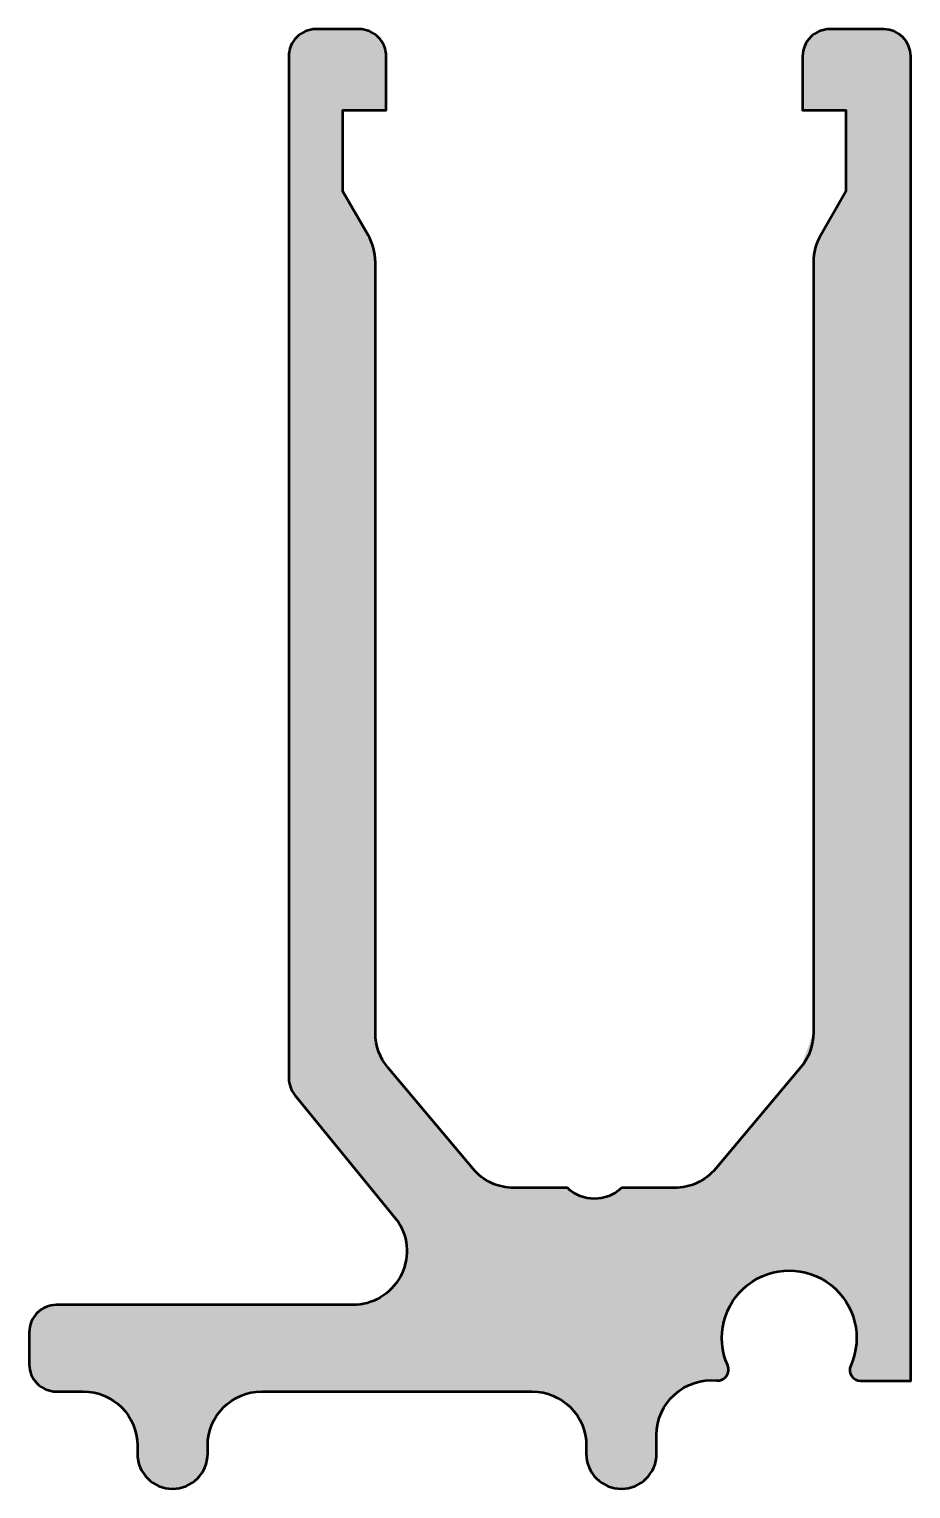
# Model space of a CAD drawing. Extents: x -16.3 to 0, y -2 to 25.
import ezdxf

# ---------------------------------------------------------------- set-up
doc = ezdxf.new("R2010")
doc.units = 0
doc.layers.add('0S-Alu contour', color=7, linetype='Continuous', lineweight=50)
doc.layers.add('0S-Alu hatch', color=252, linetype='Continuous', lineweight=25)

# ---------------------------------------------------------------- blocks, each defined once
blk = doc.blocks.new('347050__371F087A_3122_4136_B129_95B0B30E6BEE_')
at = {"layer": '0S-Alu hatch'}
h = blk.add_hatch(color=256, dxfattribs=at)
edge = h.paths.add_edge_path()
edge.add_line((-11.5, 24.5), (-11.5, 5.598138383127864))
edge.add_arc((-10.99999999999999, 5.598138383127862), 0.5000000000000054, 180, 219.1939028549586)
edge.add_line((-11.38750587093812, 5.282164966542717), (-9.473708152770993, 2.935107231140137))
edge.add_ellipse((-10.31849415307548, 2.400000772644336), major_axis=(-1.000001154116519, 0), ratio=1, start_angle=90.00012704439229, end_angle=212.3510895678119, ccw=False)
edge.add_line((-10.31849193572998, 1.399999618530274), (-15.79999828338623, 1.399999976158142))
edge.add_arc((-15.80025591032186, 0.9002585563066146), 0.4997414862575036, 89.9704628549758, 180.0296395979705)
edge.add_line((-16.29999732971191, 0.9000000357627442), (-16.29999732971191, 0.2999998927116399))
edge.add_arc((-15.80025589534239, 0.2997413275734311), 0.4997415012600447, 179.9703552901436, 270.0295354267283)
edge.add_line((-15.79999828338623, -0.2000001072883613), (-15.29999828338623, -0.2000000327825546))
edge.add_ellipse((-15.29999963712346, -1.199999479170336), major_axis=(-0.9999994463886984, 0), ratio=1, start_angle=180.0000257409569, end_angle=269.9999224365272, ccw=False)
edge.add_line((-14.30000019073486, -1.199999029906136), (-14.29999923706054, -1.349999904632568))
edge.add_arc((-13.64999914169311, -1.349999904632568), 0.6500000953674299, 180, 360)
edge.add_line((-12.99999904632568, -1.349999904632568), (-13, -1.199999809265136))
edge.add_ellipse((-11.99999816630739, -1.200001821772027), major_axis=(-1.000001833694637, 0), ratio=1, start_angle=270.000105062655, end_angle=359.99988469313564, ccw=False)
edge.add_line((-12, -0.1999999880790706), (-7, -0.199999988079071))
edge.add_ellipse((-7.000000541777788, -1.200000529856893), major_axis=(-1.000000541777968, 0), ratio=1, start_angle=180.0000344484706, end_angle=269.99996895843606, ccw=False)
edge.add_line((-6, -1.199999928617333), (-5.999999999999999, -1.349999904632567))
edge.add_arc((-5.349999904632568, -1.349999904632568), 0.6500000953674308, 180, 360)
edge.add_line((-4.699999809265137, -1.349999904632568), (-4.699999809265136, -1))
edge.add_ellipse((-3.687471087246784, -1.005190039142356), major_axis=(-1.012542023532069, 0), ratio=1, start_angle=264.3679554592211, end_angle=359.7063147665902, ccw=False)
edge.add_arc((-3.568472821778481, 0.2014986413576226), 0.2000000000000011, 264.3679554592213, 384.0375528392185)
edge.add_ellipse((-2.248113176332776, 0.790397869524648), major_axis=(-1.245735762252985, 0), ratio=1, start_angle=155.8973985289151, end_angle=24.037552839218392, ccw=False)
edge.add_arc((-0.9284229665039772, 0.1999999999999996), 0.2000000000000001, 155.8973985289149, 270)
edge.add_line((-0.9284229665039772, -5e-16), (0, 0))
edge.add_line((0, 0), (1.5e-15, 24.50000000000001))
edge.add_arc((-0.5000026563414162, 24.49999734365874), 0.5000026563484739, 0.0003043927560328, 89.99969219223664)
edge.add_line((-0.4999999701976785, 25), (-1.499999999999997, 25))
edge.add_arc((-1.500258101631837, 24.50025810163184), 0.4997419650190138, 89.97040845899993, 180.0295915409917)
edge.add_line((-1.999999999999998, 24.50000000000007), (-2, 23.5))
edge.add_line((-2, 23.5), (-1.199999809265136, 23.5))
edge.add_line((-1.199999809265136, 23.5), (-1.199999809265136, 22))
edge.add_line((-1.199999809265136, 22), (-1.666025536629061, 21.19281997839812))
edge.add_arc((-0.8000001907348618, 20.69281987812929), 1.000000000000004, 149.9999933662674, 179.9999987925817)
edge.add_line((-1.800000190734866, 20.69281989920272), (-1.799999952315783, 6.439530939333902))
edge.add_ellipse((-2.799999952315786, 6.439530922606598), major_axis=(-1.000000000000002, 0), ratio=1, start_angle=139.9999895048396, end_angle=180, ccw=False)
edge.add_line((-2.033955626939507, 5.796743172599796), (-3.60666871123119, 3.922457401512973))
edge.add_ellipse((-4.372713036607462, 4.56524515151977), major_axis=(-0.9999999999999937, 0), ratio=1, start_angle=90.00000000000011, end_angle=139.9999895048396, ccw=False)
edge.add_line((-4.372713036607462, 3.565245151519775), (-5.349999904632568, 3.565245151519775))
edge.add_ellipse((-5.849999904632568, 4.090244834236301), major_axis=(-0.7249997702430347, 0), ratio=1, start_angle=46.39716373454053, end_angle=133.6028362654596, ccw=False)
edge.add_line((-6.349999904632568, 3.565245151519775), (-7.334328188534372, 3.565245151519774))
edge.add_ellipse((-7.334328188534371, 4.565245151519776), major_axis=(-1.000000000000001, 0), ratio=1, start_angle=39.9999995166645, end_angle=90, ccw=False)
edge.add_line((-8.100372637075775, 3.92245754829543), (-9.666044067071676, 5.788352131781396))
edge.add_ellipse((-8.899999618530279, 6.431139735005738), major_axis=(-0.9999999999999939, 0), ratio=1, start_angle=0, end_angle=39.99999951666467, ccw=False)
edge.add_line((-9.899999618530272, 6.431139735005737), (-9.899999618530272, 20.69281859021125))
edge.add_arc((-10.89999961853028, 20.69281859021125), 1.000000000000005, 0, 29.99996704783799)
edge.add_line((-10.03397392718411, 21.19281809213942), (-10.5, 22))
edge.add_line((-10.5, 22), (-10.5, 23.5))
edge.add_line((-10.5, 23.5), (-9.699999809265137, 23.5))
edge.add_line((-9.699999809265137, 23.5), (-9.699999809265137, 24.5))
edge.add_arc((-10.19974209604172, 24.50025771322341), 0.4997423532269391, 359.9704530132629, 450.0295469867329)
edge.add_line((-10.19999980926513, 25), (-11, 25))
edge.add_arc((-11.00025771322341, 24.50025771322341), 0.4997423532269391, 89.97045301326702, 180.0295469867371)
at = {"layer": '0S-Alu contour', "color": 7}
for points in [[(-10.19999980926513, 25), (-11, 25)], [(-0.4999999701976785, 25), (-1.499999999999997, 25)], [(-11.5, 24.5), (-11.5, 5.598138383127864)], [(-10.03397392718411, 21.19281809213942), (-10.5, 22), (-10.5, 23.5), (-9.699999809265137, 23.5), (-9.699999809265137, 24.5)], [(-1.999999999999998, 24.50000000000007), (-2, 23.5), (-1.199999809265136, 23.5), (-1.199999809265136, 22), (-1.666025536629061, 21.19281997839812)], [(-0.9284229665039772, -5e-16), (0, 0), (1.5e-15, 24.50000000000001)], [(-9.899999618530272, 6.431139735005737), (-9.899999618530272, 20.69281859021125)], [(-1.800000190734866, 20.69281989920272), (-1.799999952315783, 6.439530939333902)], [(-8.100372637075775, 3.92245754829543), (-9.666044067071676, 5.788352131781396)], [(-2.033955626939507, 5.796743172599796), (-3.60666871123119, 3.922457401512973)], [(-11.38750587093812, 5.282164966542717), (-9.473708152770993, 2.935107231140137)], [(-6.349999904632568, 3.565245151519775), (-7.334328188534372, 3.565245151519774)], [(-4.372713036607462, 3.565245151519775), (-5.349999904632568, 3.565245151519775)], [(-10.31849193572998, 1.399999618530274), (-15.79999828338623, 1.399999976158142)], [(-16.29999732971191, 0.9000000357627442), (-16.29999732971191, 0.2999998927116399)], [(-15.79999828338623, -0.2000001072883613), (-15.29999828338623, -0.2000000327825546)], [(-12, -0.1999999880790706), (-7, -0.199999988079071)], [(-4.699999809265137, -1.349999904632568), (-4.699999809265136, -1)], [(-14.30000019073486, -1.199999029906136), (-14.29999923706054, -1.349999904632568)], [(-12.99999904632568, -1.349999904632568), (-13, -1.199999809265136)], [(-6, -1.199999928617333), (-5.999999999999999, -1.349999904632567)]]:
    blk.add_lwpolyline(points, dxfattribs=at)
for centre, radius, start, end in [((-11.00025771322341, 24.50025771322341), 0.4997423532269391, 89.97045301326702, 180.0295469867371), ((-10.19974209604172, 24.50025771322341), 0.4997423532269391, 359.9704530132629, 90.02954698673297), ((-1.500258101631837, 24.50025810163184), 0.4997419650190138, 89.97040845899993, 180.0295915409917), ((-0.5000026563414162, 24.49999734365874), 0.5000026563484739, 0.0003043927560328, 89.99969219223664), ((-10.89999961853028, 20.69281859021125), 1.000000000000005, 0, 29.99996704783799), ((-0.8000001907348618, 20.69281987812929), 1.000000000000004, 149.9999933662674, 179.9999987925817), ((-10.99999999999999, 5.598138383127862), 0.5000000000000054, 180, 219.1939028549586), ((-15.80025591032186, 0.9002585563066146), 0.4997414862575036, 89.9704628549758, 180.0296395979705), ((-15.80025589534239, 0.2997413275734311), 0.4997415012600447, 179.9703552901436, 270.0295354267283), ((-3.568472821778481, 0.2014986413576226), 0.2000000000000011, 264.3679554592213, 24.03755283921852), ((-0.9284229665039772, 0.1999999999999996), 0.2000000000000001, 155.8973985289149, 270), ((-13.64999914169311, -1.349999904632568), 0.6500000953674299, 180, 0), ((-5.349999904632568, -1.349999904632568), 0.6500000953674308, 180, 0)]:
    blk.add_arc(centre, radius, start, end, dxfattribs=at)
at = {"layer": '0S-Alu contour', "color": 7, "extrusion": (0, 0, -1)}
for centre, radius, start, end in [((8.899999618530279, 6.431139735005738), 0.9999999999999939, 320.0000004833353, 0), ((2.799999952315786, 6.439530922606598), 1.000000000000002, 180, 220.0000104951604), ((7.334328188534371, 4.565245151519776), 1.000000000000001, 270.0000000000001, 320.0000004833355), ((4.372713036607462, 4.56524515151977), 0.9999999999999937, 220.0000104951604, 269.9999999999999), ((5.849999904632568, 4.090244834236301), 0.7249997702430347, 226.3971637345404, 313.6028362654595), ((10.31849415307548, 2.400000772644336), 1.000001154116519, 147.6489104321881, 269.9998729556077), ((2.248113176332776, 0.790397869524648), 1.245735762252985, 335.9624471607816, 204.102601471085), ((3.687471087246784, -1.005190039142356), 1.012542023532069, 0.2936852334098309, 95.63204454077888), ((15.29999963712346, -1.199999479170336), 0.9999994463886984, 90.00007756347283, 179.9999742590431), ((11.99999816630739, -1.200001821772027), 1.000001833694637, 0.0001153068643576, 89.999894937345), ((7.000000541777788, -1.200000529856893), 1.000000541777968, 90.00003104156391, 179.9999655515294)]:
    blk.add_arc(centre, radius, start, end, dxfattribs=at)
blk = doc.blocks.new('347050__AF1652F2_DE21_488B_8119_44C758719232_')
at = {"layer": '0S-Alu contour', "color": 7}
blk.add_blockref('347050__371F087A_3122_4136_B129_95B0B30E6BEE_', (0, 0), dxfattribs=at)

msp = doc.modelspace()

# ---------------------------------------------------------------- block references
at = {"layer": '0S-Alu contour', "color": 7}
msp.add_blockref('347050__AF1652F2_DE21_488B_8119_44C758719232_', (0, 0), dxfattribs=at)

doc.saveas('drawing.dxf')
